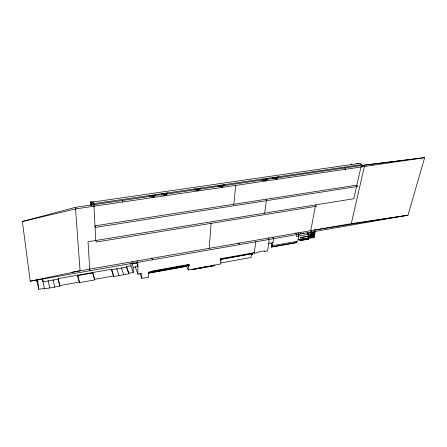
<?xml version="1.0" encoding="UTF-8"?>
<svg xmlns="http://www.w3.org/2000/svg" width="447" height="447" viewBox="0 0 447 447"><rect width="100%" height="100%" fill="white"/><g stroke="black" fill="none" stroke-linecap="round" stroke-linejoin="round"><path stroke-width="0.67" d="M149.555 196.501L149.561 195.529L151.863 195.931L154.036 195.613L155.668 194.641L155.651 195.613L154.025 196.585L151.851 196.903L149.555 196.501L75.454 207.33L22.35 221.494L30.234 281.169L407.971 215.214L424.65 157.662L364.73 165.055L278.235 177.694L276.939 178.582C273.76 178.968 270.597 178.252 267.412 179.275C265.937 180.7 263.752 180.549 261.908 180.08L262.026 179.141L264.244 179.521L266.205 179.23L267.535 178.342L267.412 179.275M151.851 196.903L151.863 195.931M152.947 195.775L153.271 197.513M152.421 271.553L152.427 270.983L189.221 264.378L189.137 265.92L188.45 266.043L187.757 264.479M154.025 196.585L154.036 195.613M92.177 204.139L90.892 203.854L90.657 204.765L91.825 204.871L90.892 204.894M91.311 205.346L91.21 204.665L90.68 204.357M161.613 194.741L161.63 193.769L163.92 194.171L166.077 193.858L167.67 192.892L167.642 193.858C164.122 196.395 159.562 193.814 155.651 195.613M351.521 164.854L351.063 163.881L351.163 164.591M163.898 195.138L163.92 194.171M164.999 194.015L165.323 195.741M166.049 194.825L166.077 193.858M296.702 241.369L296.64 242.632L271.53 247.113L271.536 244.034M271.53 247.113L271.614 244.174M296.64 242.632L296.612 241.33M300.026 240.631L300.088 239.368L308.899 237.81L308.827 239.067L300.026 240.631L299.998 239.329M91.406 205.123L91.473 203.871L90.786 204.044L90.78 204.502M221.03 259.204L220.594 264.082L188.243 269.971L188.45 266.043M194.406 189.947L194.462 188.986L196.725 189.377L198.814 189.075L200.323 188.131L200.262 189.092L198.759 190.031L196.669 190.338L194.406 189.947L167.642 193.858M308.827 239.067L308.804 237.77M196.669 190.338L196.725 189.377M197.77 189.226L198.099 190.93M198.759 190.031L198.814 189.075M93.887 204.637L93.278 201.966L94.384 206.156M362.366 166.809L361.31 165.558L361.517 164.647L360.338 163.256L92.199 202.128L91.791 204.86L91.473 203.871L91.926 204.016M199.138 268.334L199.133 267.96M201.904 267.826L201.988 267.675M204.91 267.088L204.525 267.077M207.179 266.697L206.67 266.708M208.011 266.635L207.386 266.596M209.213 248.348L211.113 223.165M220.65 186.824L220.729 185.874L222.774 185.578L224.215 184.65L224.131 185.6L222.695 186.528L220.65 186.824L218.404 186.438L218.482 185.488L220.729 185.874M221.751 185.723L222.086 187.405M222.695 186.528L222.774 185.578M233.848 204.257L235.725 185.248M351.538 164.775L351.577 164.429L351.588 164.837M251.6 253.175L251.063 257.466L220.695 262.981M268.323 237.893L269.239 239.436L267.624 250.828L264.339 251.421L264.412 250.873L258.377 251.957L258.305 252.505L254.265 253.231L255.718 241.799M264.121 180.459L264.244 179.521M265.227 179.376L265.105 180.314L265.563 181.024M266.088 180.169L266.205 179.23M264.691 213.146L266.552 199.172M272.793 178.493L272.921 177.554L275.128 177.928L277.073 177.643L278.369 176.761L278.235 177.694M274.994 178.867L275.128 177.928M276.101 177.789L275.967 178.722L276.442 179.426M276.939 178.582L277.073 177.643M205.866 267.077L191.97 269.642L214.007 265.781L214.186 264.568M91.741 204.793L91.149 205.179L91.121 204.748M307.536 232.446L310.615 237.083L309.939 237.927C315.347 238.709 315.755 233.91 310.145 236.491L310.129 232.887L313.984 232.216M310.592 231.764L310.391 232.842L311.291 234.189L311.693 232.027L310.794 230.68L315.319 206.453M310.285 237.765L310.229 236.837L314.079 236.156M310.347 237.854L311.028 234.234L310.129 232.887M311.157 234.211L310.475 237.832L307.419 233.088M313.995 235.809L313.956 232.379L314.397 230.054L407.971 215.214L351.258 223.645L71.906 272.223M314.196 237.173L315.303 231.395L314.397 230.054M356.566 186.494L353.795 198.719L88.025 241.743L89.707 269.128L90.16 270.703M356.874 185.131L94.999 225.841L95.49 227.378L357.902 186.405L356.874 185.131L361.154 166.239M351.258 223.645L364.573 165.731M204.346 267.328L204.201 267.144M91.797 205.29L91.518 204.793M91.071 204.726C91.819 205.994 90.635 200.396 91.043 202.228M148.298 273.212L187.131 266.211L187.422 265.255L148.672 272.223L148.633 277.179L141.788 278.425L139.961 273.408M37.872 280.582L37.101 281.286L36.911 280.113L36.475 280.649L37.101 281.286L37.783 280.8L37.621 279.347M200.345 268.055L199.831 268.032M272.016 244.844L271.569 245.839L297.752 241.24L298.97 234.245L297.903 232.602M252.393 254.449C253.494 252.153 252.237 255.555 251.018 254.695M90.691 204.402L91.523 203.759M36.229 279.414L36.475 280.649L37.101 281.286L36.486 279.744M204.989 267.256L204.67 267.295M207.916 266.652L207.436 266.703M200.317 268.016L199.831 267.943M202.888 267.529L202.312 267.518M91.825 203.826L90.668 204.206L91.222 204.871M204.044 267.429L204.318 267.11M202.882 267.574L202.413 267.513M204.38 266.943L204.525 267.351L204.877 267.094M91.21 204.665L91.73 204.586M207.838 266.68L207.43 266.775M22.35 221.494L75.906 208.872L424.65 157.662L361.31 165.558M30.234 281.169L80.063 270.804L75.554 208.71M213.253 265.764L206.972 266.915M135.262 266.792L137.916 274.156L141.783 273.463L141.788 278.425M220.449 259.316L252.829 253.494M148.538 272.357L187.422 265.255M220.494 259.411L249.487 254.198M250.164 254.075L252.879 253.589M148.946 272.988L186.405 266.239M271.446 246.973L296.557 242.497M36.911 280.113L38.738 289.338L44.432 288.321L44.504 288.902L59.859 286.153L58.155 278.61L111.538 269.234L113.722 276.514L128.881 273.799L126.574 266.596L130.898 265.836L133.24 272.447L128.87 273.229M59.797 285.572L79.41 282.068L77.571 275.201L77.605 275.603L92.73 272.944L92.702 272.541L94.719 279.917L79.449 282.649L77.599 275.71M94.686 279.336L113.7 275.939M254.332 252.684L220.41 258.774L220.276 260.305L220.947 260.188L220.181 258.657M308.899 236.027L300.082 237.58L300.596 238.374M300.172 237.715L308.989 236.161M310.726 235.871L313.934 235.301M131.731 262.847L133.184 267.328L137.877 266.501L136.402 262.031M268.675 243.425L272.983 242.665M310.408 236.027L313.995 235.39M310.754 236.122L314.023 235.647L310.112 236.234M314.051 235.899L310.173 236.748L314.023 236.066M310.201 236.999L314.051 236.323M310.263 237.094L314.112 236.413M310.229 237.256L314.079 236.575M310.291 237.346L314.14 236.664M310.257 237.513L314.168 236.921L310.319 237.603M298.004 239.788L309.983 237.664L307.821 234.396L307.346 232.485M310.419 237.743L314.135 237.083M299.937 240.497L308.737 238.933M307.117 232.714L307.525 232.641L310.486 237.111M131.966 263.909L136.631 263.093M310.095 233.055L313.956 232.379M311.615 232.887L314.012 232.468M310.129 233.312L313.984 232.636M311.045 233.25L314.04 232.725M314.012 232.893L310.212 233.658M311.073 233.507L314.073 232.982M310.184 233.82L314.101 233.233L311.106 233.759M298.54 236.022L307.821 234.396M298.646 236.089L296.462 236.474L296.78 234.63L295.718 232.982M310.855 233.965L314.068 233.401M311.134 234.016L314.129 233.49M310.883 234.222L314.096 233.658M311.162 234.273L314.157 233.747M310.911 234.474L314.124 233.91M310.592 234.63L314.185 233.999M58.155 278.61L58.211 279.191L43.013 281.861L42.638 278.682M113.722 276.514L111.56 269.809L126.579 267.166L128.881 273.799M300.054 233.753L301.384 233.524M302.708 233.295L304.033 233.06M93.831 203.648L361.517 164.647M200.262 189.092L219.561 186.27M224.131 185.6L263.02 179.917M91.909 203.083L93.976 202.782M356.712 163.786L358.209 163.574M92.199 202.128L92.646 202.066L93.222 202.921M199.988 268.016L199.915 267.976M344.637 167.994L345.665 169.262M315.61 204.899L316.549 206.223L96.25 242.039L95.77 240.492L93.959 206.061M307.128 233.239L310.207 237.882M307.212 233.815L309.324 236.999M272.642 237.145L273.57 238.681L272.536 245.721L270.871 242.917M253.656 252.142L254.265 253.231M238.575 242.782L239.564 244.621M202.944 267.479L202.273 267.502M199.474 267.742L199.697 268.234L199.412 267.814M188.444 264.356L189.137 265.92M186.595 266.228L188.243 269.971M36.648 280.241L37.101 281.286M151.846 257.997L152.556 259.813M93.73 204.888L93.35 203.899L93.423 205.262M122.266 200.491L122.83 201.983M137.212 260.629L137.855 262.378L137.916 274.156M132.508 261.45L133.139 263.199M123.69 274.732L121.355 267.669M118.986 275.57L116.695 268.491M91.356 204.368L91.479 204.653M75.454 207.33L75.906 208.872M92.546 272.463L94.719 279.917M91.691 205.447L90.937 201.608M58.211 279.191L59.859 286.153M54.702 287.075L53.037 279.677M49.701 287.969L48.086 280.543M42.376 278.621L44.504 288.902M91.177 202.569L91.194 202.96M90.992 202.301L90.897 201.698M37.57 279.889L38.738 289.338M79.41 282.068L79.449 282.649M82.645 274.307L82.673 274.715M87.59 273.441L87.618 273.843M91.194 203.771L91.233 204.067M91.289 205.279L91.328 205.207M90.657 204L90.657 204.765M90.529 204.184L90.534 204.586M111.538 269.234L111.56 269.809M126.574 266.596L126.579 267.166M130.865 263.199L130.898 265.836M133.184 267.328L133.24 272.447M91.11 202.692L90.976 201.994L91.11 202.692"/></g></svg>
